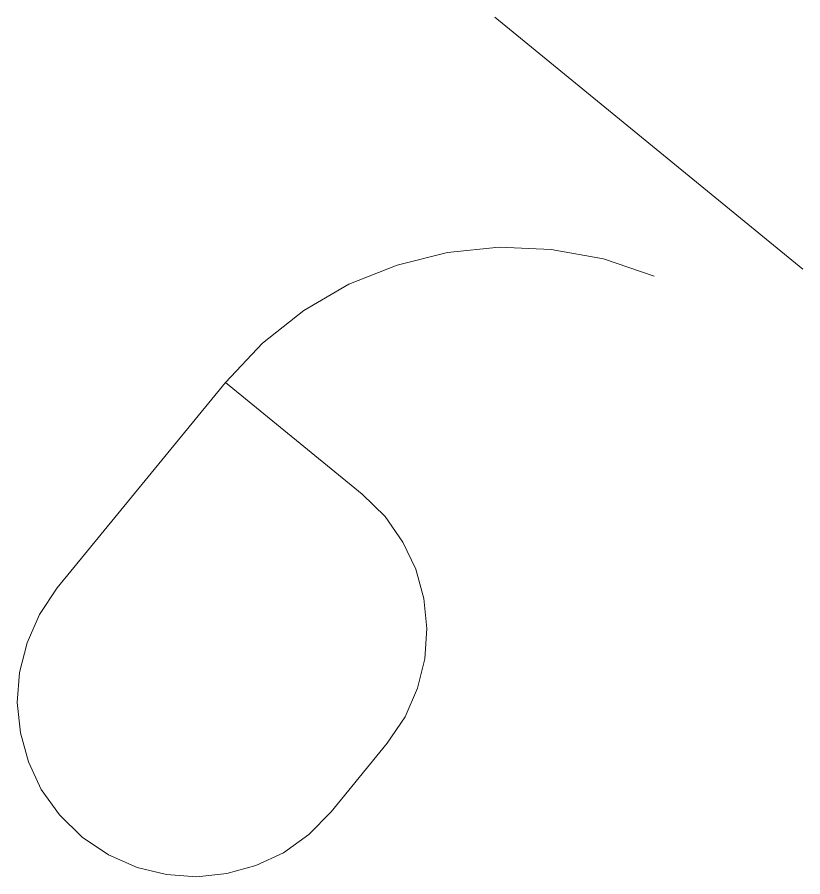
# Model space of a CAD drawing. Header units: millimetres. Extents: x -427 to 95, y -121 to 655.
# Drawn here: x -34.43 to -28.66, y 313.41 to 319.73 of the extents above; entities that cross this region are included whole.
import ezdxf

# ---------------------------------------------------------------- set-up
doc = ezdxf.new("R2010")
doc.units = ezdxf.units.MM
doc.header["$MEASUREMENT"] = 0
doc.layers.add('layer 1', color=7, linetype='Continuous')

msp = doc.modelspace()

# ---------------------------------------------------------------- linework, layer by layer
at = {"layer": 'layer 1', "color": 242, "lineweight": 9}
msp.add_open_spline([(-28.6561, 317.8815), (-28.6561, 317.8815), (-30.9212, 319.7328), (-30.9212, 319.7328)], degree=3, dxfattribs=at)
msp.add_open_spline([(-29.7481, 317.8285), (-29.7481, 317.8285), (-29.7481, 317.8285), (-29.7481, 317.8285), (-29.7481, 317.8285), (-29.7481, 317.8285), (-30.1216, 317.9558), (-30.1216, 317.9558), (-30.1216, 317.9558), (-30.1216, 317.9558), (-30.505, 318.0245), (-30.505, 318.0245), (-30.505, 318.0245), (-30.505, 318.0245), (-30.8887, 318.0419), (-30.8887, 318.0419), (-30.8887, 318.0419), (-30.8887, 318.0419), (-31.2687, 318.0019), (-31.2687, 318.0019), (-31.2687, 318.0019), (-31.2687, 318.0019), (-31.6391, 317.9103), (-31.6391, 317.9103), (-31.6391, 317.9103), (-31.6391, 317.9103), (-31.9931, 317.7693), (-31.9931, 317.7693), (-31.9931, 317.7693), (-31.9931, 317.7693), (-32.3241, 317.5755), (-32.3241, 317.5755), (-32.3241, 317.5755), (-32.3241, 317.5755), (-32.6289, 317.337), (-32.6289, 317.337), (-32.6289, 317.337), (-32.6289, 317.337), (-32.9008, 317.0484), (-32.9008, 317.0484), (-32.9008, 317.0484), (-32.9008, 317.0484), (-34.1365, 315.5374), (-34.1365, 315.5374), (-34.1365, 315.5374), (-34.1365, 315.5374), (-34.2678, 315.3407), (-34.2678, 315.3407), (-34.2678, 315.3407), (-34.2678, 315.3407), (-34.3591, 315.1345), (-34.3591, 315.1345), (-34.3591, 315.1345), (-34.3591, 315.1345), (-34.4149, 314.9149), (-34.4149, 314.9149), (-34.4149, 314.9149), (-34.4149, 314.9149), (-34.4316, 314.6947), (-34.4316, 314.6947), (-34.4316, 314.6947), (-34.4316, 314.6947), (-34.4084, 314.4726), (-34.4084, 314.4726), (-34.4084, 314.4726), (-34.4084, 314.4726), (-34.3495, 314.2586), (-34.3495, 314.2586), (-34.3495, 314.2586), (-34.3495, 314.2586), (-34.2545, 314.0558), (-34.2545, 314.0558), (-34.2545, 314.0558), (-34.2545, 314.0558), (-34.12, 313.8697), (-34.12, 313.8697), (-34.12, 313.8697), (-34.12, 313.8697), (-33.9528, 313.7055), (-33.9528, 313.7055), (-33.9528, 313.7055), (-33.9528, 313.7055), (-33.7602, 313.5742), (-33.7602, 313.5742), (-33.7602, 313.5742), (-33.7602, 313.5742), (-33.5499, 313.4825), (-33.5499, 313.4825), (-33.5499, 313.4825), (-33.5499, 313.4825), (-33.3337, 313.4302), (-33.3337, 313.4302), (-33.3337, 313.4302), (-33.3337, 313.4302), (-33.1104, 313.4135), (-33.1104, 313.4135), (-33.1104, 313.4135), (-33.1104, 313.4135), (-32.8909, 313.437), (-32.8909, 313.437), (-32.8909, 313.437), (-32.8909, 313.437), (-32.6781, 313.4958), (-32.6781, 313.4958), (-32.6781, 313.4958), (-32.6781, 313.4958), (-32.4746, 313.59), (-32.4746, 313.59), (-32.4746, 313.59), (-32.4746, 313.59), (-32.2879, 313.7247), (-32.2879, 313.7247), (-32.2879, 313.7247), (-32.2879, 313.7247), (-32.1237, 313.8923), (-32.1237, 313.8923), (-32.1237, 313.8923), (-32.1237, 313.8923), (-31.7109, 314.3968), (-31.7109, 314.3968), (-31.7109, 314.3968), (-31.7109, 314.3968), (-31.5799, 314.5906), (-31.5799, 314.5906), (-31.5799, 314.5906), (-31.5799, 314.5906), (-31.4882, 314.7994), (-31.4882, 314.7994), (-31.4882, 314.7994), (-31.4882, 314.7994), (-31.4356, 315.0165), (-31.4356, 315.0165), (-31.4356, 315.0165), (-31.4356, 315.0165), (-31.4195, 315.2394), (-31.4195, 315.2394), (-31.4195, 315.2394), (-31.4195, 315.2394), (-31.4424, 315.4587), (-31.4424, 315.4587), (-31.4424, 315.4587), (-31.4424, 315.4587), (-31.5013, 315.6746), (-31.5013, 315.6746), (-31.5013, 315.6746), (-31.5013, 315.6746), (-31.5963, 315.8746), (-31.5963, 315.8746), (-31.5963, 315.8746), (-31.5963, 315.8746), (-31.7273, 316.0617), (-31.7273, 316.0617), (-31.7273, 316.0617), (-31.7273, 316.0617), (-31.8943, 316.2258), (-31.8943, 316.2258), (-31.8943, 316.2258), (-31.8943, 316.2258), (-32.9008, 317.0484), (-32.9008, 317.0484)], degree=3, knots=[0, 0, 0, 0, 0.02439, 0.02439, 0.02439, 0.02439, 0.04878, 0.04878, 0.04878, 0.04878, 0.073171, 0.073171, 0.073171, 0.073171, 0.097561, 0.097561, 0.097561, 0.097561, 0.121951, 0.121951, 0.121951, 0.121951, 0.146341, 0.146341, 0.146341, 0.146341, 0.170732, 0.170732, 0.170732, 0.170732, 0.195122, 0.195122, 0.195122, 0.195122, 0.219512, 0.219512, 0.219512, 0.219512, 0.243902, 0.243902, 0.243902, 0.243902, 0.268293, 0.268293, 0.268293, 0.268293, 0.292683, 0.292683, 0.292683, 0.292683, 0.317073, 0.317073, 0.317073, 0.317073, 0.341463, 0.341463, 0.341463, 0.341463, 0.365854, 0.365854, 0.365854, 0.365854, 0.390244, 0.390244, 0.390244, 0.390244, 0.414634, 0.414634, 0.414634, 0.414634, 0.439024, 0.439024, 0.439024, 0.439024, 0.463415, 0.463415, 0.463415, 0.463415, 0.487805, 0.487805, 0.487805, 0.487805, 0.512195, 0.512195, 0.512195, 0.512195, 0.536585, 0.536585, 0.536585, 0.536585, 0.560976, 0.560976, 0.560976, 0.560976, 0.585366, 0.585366, 0.585366, 0.585366, 0.609756, 0.609756, 0.609756, 0.609756, 0.634146, 0.634146, 0.634146, 0.634146, 0.658537, 0.658537, 0.658537, 0.658537, 0.682927, 0.682927, 0.682927, 0.682927, 0.707317, 0.707317, 0.707317, 0.707317, 0.731707, 0.731707, 0.731707, 0.731707, 0.756098, 0.756098, 0.756098, 0.756098, 0.780488, 0.780488, 0.780488, 0.780488, 0.804878, 0.804878, 0.804878, 0.804878, 0.829268, 0.829268, 0.829268, 0.829268, 0.853659, 0.853659, 0.853659, 0.853659, 0.878049, 0.878049, 0.878049, 0.878049, 0.902439, 0.902439, 0.902439, 0.902439, 0.926829, 0.926829, 0.926829, 0.926829, 0.95122, 0.95122, 0.95122, 0.95122, 1, 1, 1, 1], dxfattribs=at)

doc.saveas('drawing.dxf')
